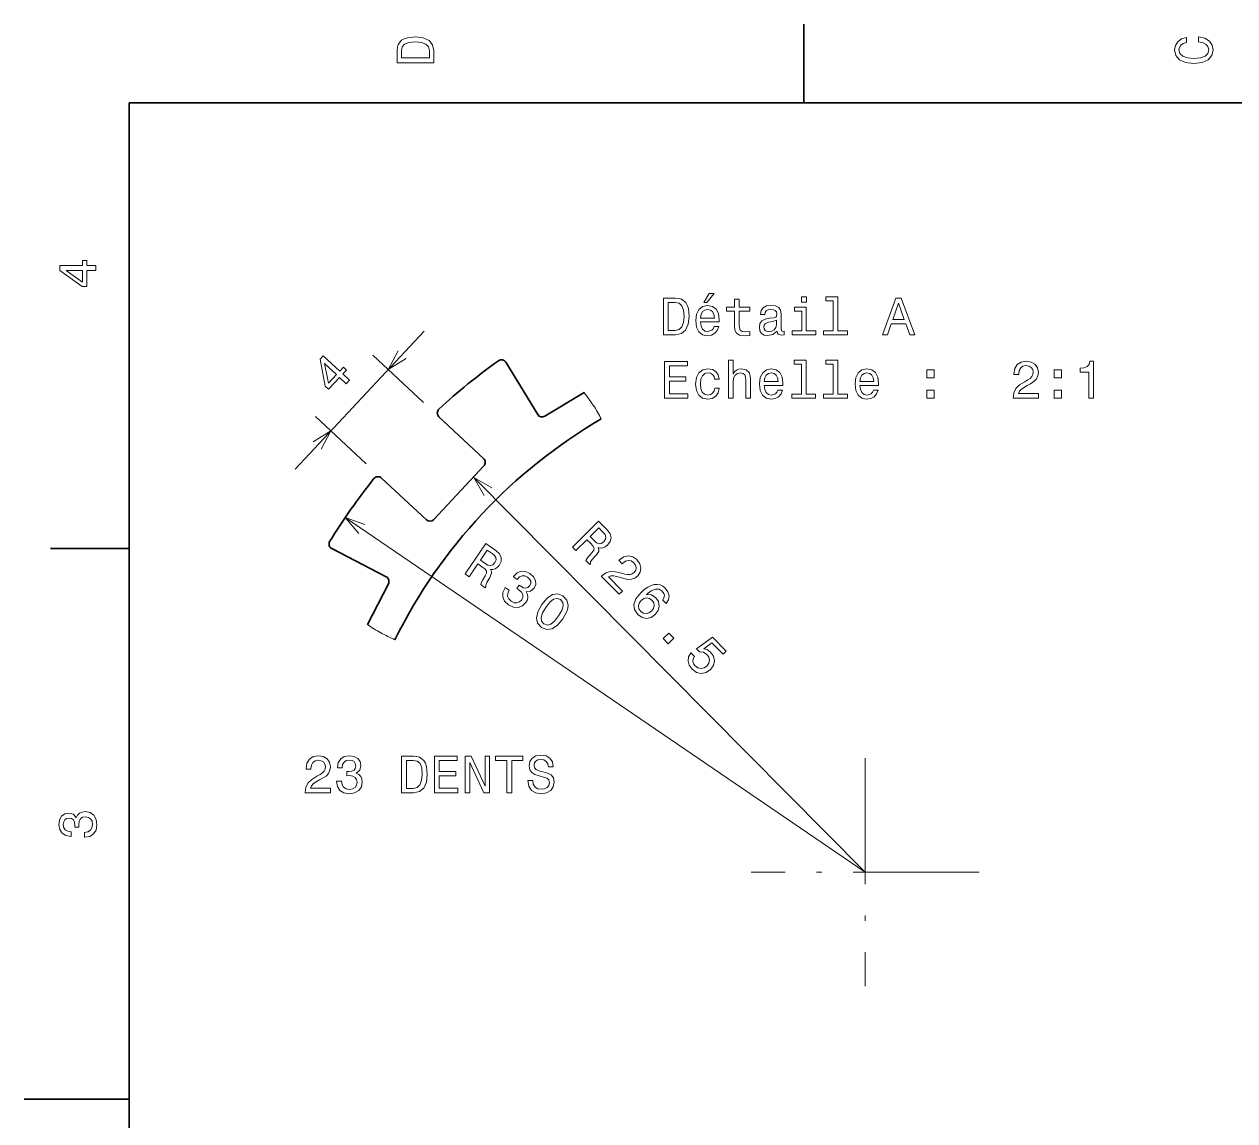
# Model space of a CAD drawing. Extents: x 0 to 297, y 0 to 210.
# Drawn here: x 0 to 115.4, y 103 to 207.5 of the extents above; entities that cross this region are included whole.
import ezdxf

# ---------------------------------------------------------------- set-up
doc = ezdxf.new("R2010")
doc.units = 0
doc.linetypes.add('DASHDOT', pattern=[18.5, 12, -3, 0.5, -3])

msp = doc.modelspace()

# ---------------------------------------------------------------- linework, layer by layer
at = {"color": 7, "lineweight": 35, "ltscale": 0.1875}
for p, q in [((74.300003, 200), (74.300003, 207.5)), ((10, 157.5), (2.5, 157.5))]:
    msp.add_line(p, q, dxfattribs=at)
at = {"color": 7, "lineweight": 35}
for p, q in [((287, 200), (10, 200)), ((10, 200), (10, 10))]:
    msp.add_line(p, q, dxfattribs=at)
at = {"color": 7, "lineweight": 13, "ltscale": 0.45}
msp.add_line((25.827377, 165.081985), (38.113335, 178.23703), dxfattribs=at)
at = {"color": 7, "lineweight": 13, "ltscale": 0.165157}
for p, q in [((38.066998, 171.438828), (33.238895, 175.947952)), ((32.606571, 165.592133), (27.778473, 170.101273))]:
    msp.add_line(p, q, dxfattribs=at)
at = {"color": 7, "lineweight": 35, "ltscale": 0.14574}
for p, q in [((45.914272, 175.268799), (48.943233, 170.287872)), ((43.789143, 166.094711), (39.528667, 170.073715)), ((34.068245, 164.227036), (38.328716, 160.248032)), ((34.497055, 154.819794), (29.321049, 157.501785))]:
    msp.add_line(p, q, dxfattribs=at)
at = {"color": 7, "lineweight": 35, "ltscale": 0.108977}
for p, q in [((53.354721, 172.385376), (49.630234, 170.120453)), ((34.710964, 154.145828), (32.705502, 150.275452))]:
    msp.add_line(p, q, dxfattribs=at)
at = {"color": 7, "lineweight": 35, "ltscale": 0.175}
msp.add_line((43.813282, 165.388016), (39.035412, 160.272171), dxfattribs=at)
at = {"color": 230, "lineweight": 13}
msp.add_line((42.846138, 164.294861), (80.158653, 126.654778), dxfattribs=at)
at = {"color": 7, "lineweight": 13}
msp.add_line((30.587585, 160.458755), (80.158653, 126.654778), dxfattribs=at)
at = {"color": 7, "linetype": 'DASHDOT', "lineweight": 13}
for p, q in [((80.158653, 137.518982), (80.158653, 115.790573)), ((91.022858, 126.654778), (69.294449, 126.654778))]:
    msp.add_line(p, q, dxfattribs=at)
at = {"color": 7, "lineweight": 35, "ltscale": 0.25}
msp.add_line((10, 105), (0, 105), dxfattribs=at)
at = {"color": 7, "lineweight": 13}
for points in [[(35.533215, 204.994965), (35.533215, 203.829971), (39.033215, 203.829971), (39.033215, 204.994965), (38.922264, 205.544678), (38.584366, 205.953171), (38.034657, 206.205338), (37.283215, 206.296112), (36.516644, 206.215424), (36.21405, 206.114563), (35.971977, 205.973343), (35.644165, 205.56485), (35.563473, 205.297562)], [(35.951801, 204.959656), (36.027451, 205.342941), (36.259438, 205.605194), (36.672985, 205.761536), (37.283215, 205.811966), (37.873272, 205.756485), (38.286816, 205.600143), (38.533936, 205.332855), (38.614628, 204.959656), (38.614628, 204.298996), (35.951801, 204.298996)], [(111.93206, 205.817017), (112.35569, 205.716141), (112.658287, 205.549713), (112.844887, 205.317734), (112.905403, 205.045395), (112.814629, 204.71759), (112.54229, 204.460388), (112.098488, 204.28891), (111.483215, 204.233429), (110.872986, 204.28891), (110.424141, 204.455338), (110.151802, 204.71254), (110.055984, 205.045395), (110.106415, 205.287476), (110.247627, 205.494247), (110.474571, 205.655624), (110.787247, 205.766571), (110.787247, 206.245682), (110.308144, 206.094391), (109.94503, 205.832138), (109.718086, 205.474075), (109.637398, 205.045395), (109.763474, 204.510818), (110.116501, 204.10231), (110.696472, 203.840057), (111.483215, 203.749283), (112.269958, 203.840057), (112.84993, 204.10231), (113.208, 204.510818), (113.329041, 205.045395), (113.233215, 205.51442), (112.965927, 205.892654), (112.527161, 206.159943), (111.93206, 206.301163)], [(6.833213, 184.02739), (6.833213, 184.481277), (5.965778, 184.481277), (5.965778, 184.98056), (5.56232, 184.98056), (5.56232, 184.481277), (3.408862, 184.481277), (3.408862, 184.022339), (5.521974, 182.489197), (5.965778, 182.489197), (5.965778, 184.02739)], [(5.56232, 182.912827), (3.993876, 184.02739), (5.56232, 184.02739)], [(62.081902, 181.39035), (60.916916, 181.39035), (60.916916, 177.89035), (62.081902, 177.89035), (62.631611, 178.001297), (63.040112, 178.339203), (63.292274, 178.888916), (63.383053, 179.64035), (63.302361, 180.406921), (63.201496, 180.709518), (63.060287, 180.951584), (62.651783, 181.279404), (62.384495, 181.360092)], [(64.774986, 180.966721), (65.072533, 180.966721), (65.773544, 181.824066), (65.279305, 181.824066)], [(67.710144, 180.129547), (67.710144, 178.772919), (67.740402, 178.334152), (67.881615, 178.031555), (68.164032, 177.855042), (68.643143, 177.794525), (69.167633, 177.819748), (69.167633, 178.203033), (68.784348, 178.172775), (68.436371, 178.21312), (68.249771, 178.339203), (68.169075, 178.55101), (68.153946, 178.848557), (68.153946, 180.129547), (69.167633, 180.129547), (69.167633, 180.507782), (68.153946, 180.507782), (68.153946, 181.299576), (67.710144, 181.299576), (67.710144, 180.507782), (66.943573, 180.507782), (66.943573, 180.129547)], [(74.558846, 181.511383), (74.089828, 181.511383), (74.089828, 181.007065), (74.558846, 181.007065)], [(77.105675, 181.138184), (77.105675, 178.26355), (76.192848, 178.26355), (76.192848, 177.89035), (78.45726, 177.89035), (78.45726, 178.26355), (77.549484, 178.26355), (77.549484, 181.511383), (76.409714, 181.511383), (76.409714, 181.138184)], [(81.805969, 177.89035), (82.269943, 177.89035), (82.6381, 178.919174), (84.035072, 178.919174), (84.403229, 177.89035), (84.877289, 177.89035), (83.596313, 181.395401), (83.081902, 181.395401)], [(62.046597, 180.971756), (62.429882, 180.896118), (62.692131, 180.664124), (62.848469, 180.25058), (62.898903, 179.64035), (62.843426, 179.050293), (62.687088, 178.636749), (62.419796, 178.389633), (62.046597, 178.308945), (61.385933, 178.308945), (61.385933, 180.971756)], [(64.467346, 179.11586), (66.242561, 179.11586), (66.247604, 179.322632), (66.166916, 179.902603), (65.945015, 180.336319), (65.591988, 180.598557), (65.122963, 180.694382), (64.664032, 180.593521), (64.311005, 180.311096), (64.084061, 179.852173), (64.003372, 179.246979), (64.079018, 178.626663), (64.305962, 178.172775), (64.653946, 177.89035), (65.107834, 177.794525), (65.501205, 177.860092), (65.823975, 178.031555), (66.061005, 178.303894), (66.197174, 178.667007), (65.758415, 178.667007), (65.667633, 178.465271), (65.536514, 178.31398), (65.163315, 178.192947), (64.875847, 178.248413), (64.658989, 178.424927), (64.517776, 178.712402), (64.467346, 179.100723)], [(64.467346, 179.489059), (64.52282, 179.837036), (64.658989, 180.094238), (64.865761, 180.25058), (65.138092, 180.306061), (65.405388, 180.25058), (65.61216, 180.094238), (65.738243, 179.837036), (65.78363, 179.489059)], [(71.759857, 178.243378), (71.759857, 178.228241), (71.785072, 178.056778), (71.860718, 177.935745), (72.178444, 177.83992), (72.42556, 177.880264), (72.42556, 178.223206), (72.319656, 178.208069), (72.178444, 178.273636), (72.153229, 178.475372), (72.153229, 179.87738), (72.092705, 180.235458), (71.916191, 180.48761), (71.608559, 180.638916), (71.174843, 180.694382), (70.751205, 180.633865), (70.43853, 180.462402), (70.241844, 180.195099), (70.176285, 179.842087), (70.176285, 179.811813), (70.574692, 179.811813), (70.610001, 180.023636), (70.720947, 180.174927), (70.902504, 180.265717), (71.159714, 180.30101), (71.40683, 180.275803), (71.583344, 180.20015), (71.689247, 180.069031), (71.724548, 179.887466), (71.704376, 179.675659), (71.623688, 179.569748), (71.421959, 179.519318), (71.043716, 179.478973), (70.610001, 179.388184), (70.302361, 179.226807), (70.120804, 178.97464), (70.065331, 178.60144), (70.115761, 178.268585), (70.272102, 178.021469), (70.524261, 177.865128), (70.872246, 177.809662), (71.341263, 177.915573)], [(74.543716, 178.26355), (74.543716, 180.507782), (73.403946, 180.507782), (73.403946, 180.129547), (74.099915, 180.129547), (74.099915, 178.26355), (73.192131, 178.26355), (73.192131, 177.89035), (75.461586, 177.89035), (75.461586, 178.26355)], [(82.799484, 179.347839), (83.339104, 180.891068), (83.878731, 179.347839)], [(71.709419, 178.83847), (71.648903, 178.576233), (71.487518, 178.374496), (71.245445, 178.243378), (70.947891, 178.197983), (70.756248, 178.223206), (70.620087, 178.303894), (70.534348, 178.445099), (70.509132, 178.641785), (70.529305, 178.818298), (70.610001, 178.944382), (70.932762, 179.085602), (71.341263, 179.146118), (71.709419, 179.267151)], [(30.698006, 173.227325), (31.007809, 173.559052), (30.373856, 174.151123), (30.714642, 174.516006), (30.419781, 174.791382), (30.078995, 174.426498), (28.505169, 175.896347), (28.191925, 175.560944), (28.689812, 172.998154), (29.01416, 172.695236), (30.064053, 173.819397)], [(67.115044, 171.843521), (67.558846, 171.843521), (67.558846, 173.406921), (67.604233, 173.764984), (67.750488, 174.027237), (67.977432, 174.188629), (68.280029, 174.249146), (68.522102, 174.198715), (68.673401, 174.062546), (68.749046, 173.835602), (68.774261, 173.533005), (68.774261, 171.843521), (69.218063, 171.843521), (69.218063, 173.623779), (69.197891, 173.981842), (69.107117, 174.279404), (68.809563, 174.551727), (68.345589, 174.647552), (68.09343, 174.612259), (67.876572, 174.516434), (67.695015, 174.365128), (67.558846, 174.158356), (67.558846, 175.464554), (67.115044, 175.464554)], [(74.069656, 175.091354), (74.069656, 172.216721), (73.15683, 172.216721), (73.15683, 171.843521), (75.421234, 171.843521), (75.421234, 172.216721), (74.513458, 172.216721), (74.513458, 175.464554), (73.373688, 175.464554), (73.373688, 175.091354)], [(77.105675, 175.091354), (77.105675, 172.216721), (76.192848, 172.216721), (76.192848, 171.843521), (78.45726, 171.843521), (78.45726, 172.216721), (77.549484, 172.216721), (77.549484, 175.464554), (76.409714, 175.464554), (76.409714, 175.091354)], [(29.00845, 173.280228), (28.622917, 175.165329), (29.769192, 174.094788)], [(61.027866, 171.843521), (63.246887, 171.843521), (63.246887, 172.267151), (61.491844, 172.267151), (61.491844, 173.452316), (63.055244, 173.452316), (63.055244, 173.870895), (61.491844, 173.870895), (61.491844, 174.919891), (63.206539, 174.919891), (63.206539, 175.343521), (61.027866, 175.343521)], [(65.803802, 173.654037), (66.242561, 173.654037), (66.151787, 174.057495), (65.934929, 174.375229), (65.597031, 174.571915), (65.158272, 174.647552), (64.674118, 174.546692), (64.305962, 174.264267), (64.073975, 173.805344), (63.993282, 173.190063), (64.068932, 172.579834), (64.295876, 172.125946), (64.653946, 171.843521), (65.143143, 171.747696), (65.576859, 171.823349), (65.914749, 172.035156), (66.146744, 172.368011), (66.247604, 172.811813), (65.823975, 172.811813), (65.748329, 172.529404), (65.607117, 172.317581), (65.405388, 172.186462), (65.158272, 172.146118), (64.850632, 172.21167), (64.628731, 172.413406), (64.492561, 172.741211), (64.447174, 173.2052), (64.492561, 173.659088), (64.633774, 173.986893), (64.860718, 174.188629), (65.158272, 174.259232), (65.420517, 174.213837), (65.617203, 174.097839), (65.748329, 173.906204)], [(70.539391, 173.069031), (72.314606, 173.069031), (72.319656, 173.275803), (72.23896, 173.855774), (72.017059, 174.28949), (71.664032, 174.551727), (71.195015, 174.647552), (70.736076, 174.546692), (70.383057, 174.264267), (70.156105, 173.805344), (70.075417, 173.20015), (70.151062, 172.579834), (70.378006, 172.125946), (70.72599, 171.843521), (71.179886, 171.747696), (71.573257, 171.813263), (71.896019, 171.984726), (72.133057, 172.257065), (72.269218, 172.620178), (71.83046, 172.620178), (71.739685, 172.418442), (71.608559, 172.267151), (71.235359, 172.146118), (70.947891, 172.201584), (70.731033, 172.378098), (70.589828, 172.665573), (70.539391, 173.053894)], [(70.539391, 173.44223), (70.594872, 173.790207), (70.731033, 174.047409), (70.937805, 174.203751), (71.210144, 174.259232), (71.477432, 174.203751), (71.684204, 174.047409), (71.810287, 173.790207), (71.855675, 173.44223)], [(79.647461, 173.069031), (81.422676, 173.069031), (81.427719, 173.275803), (81.347031, 173.855774), (81.12513, 174.28949), (80.772102, 174.551727), (80.303085, 174.647552), (79.844147, 174.546692), (79.491119, 174.264267), (79.264175, 173.805344), (79.183487, 173.20015), (79.259132, 172.579834), (79.486076, 172.125946), (79.834061, 171.843521), (80.287949, 171.747696), (80.68132, 171.813263), (81.004089, 171.984726), (81.241119, 172.257065), (81.377289, 172.620178), (80.93853, 172.620178), (80.847748, 172.418442), (80.716629, 172.267151), (80.34343, 172.146118), (80.055962, 172.201584), (79.839104, 172.378098), (79.697891, 172.665573), (79.647461, 173.053894)], [(79.647461, 173.44223), (79.702942, 173.790207), (79.839104, 174.047409), (80.045876, 174.203751), (80.318214, 174.259232), (80.585503, 174.203751), (80.792274, 174.047409), (80.918358, 173.790207), (80.963745, 173.44223)], [(86.027145, 173.800293), (86.723114, 173.800293), (86.723114, 174.551727), (86.027145, 174.551727)], [(94.252647, 171.843521), (96.658264, 171.843521), (96.658264, 172.277237), (94.756973, 172.277237), (94.862877, 172.514267), (95.044434, 172.710953), (95.604233, 173.069031), (95.901779, 173.220322), (96.234634, 173.43718), (96.471664, 173.689346), (96.607834, 173.986893), (96.658264, 174.324783), (96.572533, 174.748413), (96.335495, 175.081268), (95.972389, 175.293091), (95.503372, 175.368744), (95.019218, 175.283005), (94.651062, 175.045975), (94.414032, 174.667725), (94.333344, 174.168442), (94.333344, 174.097839), (94.792274, 174.097839), (94.792274, 174.138184), (94.837662, 174.481125), (94.973831, 174.733292), (95.190689, 174.894669), (95.478149, 174.95015), (95.77066, 174.899719), (95.987518, 174.773636), (96.128723, 174.57695), (96.179161, 174.329834), (96.14386, 174.097839), (96.048035, 173.901154), (95.886658, 173.729691), (95.664749, 173.578384), (95.367203, 173.417007), (94.872963, 173.104324), (94.524979, 172.771469), (94.318207, 172.368011), (94.252647, 171.858658)], [(98.171234, 173.800293), (98.867203, 173.800293), (98.867203, 174.551727), (98.171234, 174.551727)], [(101.464462, 171.843521), (101.923393, 171.843521), (101.923393, 175.368744), (101.58046, 175.368744), (101.489677, 175.061096), (101.308121, 174.854324), (101.030746, 174.733292), (100.647461, 174.692947), (100.647461, 174.334869), (101.464462, 174.334869)], [(86.027145, 171.843521), (86.723114, 171.843521), (86.723114, 172.594955), (86.027145, 172.594955)], [(98.171234, 171.843521), (98.867203, 171.843521), (98.867203, 172.594955), (98.171234, 172.594955)], [(42.01358, 155.087799), (42.401077, 154.823547), (43.233593, 156.044373), (43.629425, 155.774445), (43.912567, 155.563049), (44.056118, 155.3797), (44.062355, 155.174011), (43.936378, 154.899765), (43.701492, 154.510559), (43.558853, 154.247681), (43.509403, 154.067749), (43.946899, 153.769409), (44.000885, 153.848572), (43.984612, 154.030594), (44.09903, 154.269989), (44.388092, 154.756546), (44.553093, 155.150681), (44.531136, 155.324356), (44.435123, 155.505814), (44.672821, 155.496323), (44.888935, 155.562607), (45.088955, 155.694794), (45.264545, 155.898575), (45.444885, 156.288345), (45.457226, 156.664505), (45.290199, 157.010361), (44.952141, 157.320251), (43.985481, 157.979446)], [(44.602291, 157.039963), (44.839409, 156.841644), (44.964588, 156.640289), (44.977638, 156.417755), (44.858864, 156.16301), (44.652401, 155.949753), (44.440453, 155.880646), (44.197643, 155.93634), (43.92094, 156.094513), (43.475109, 156.398544), (44.131462, 157.361038)], [(45.846664, 153.804626), (45.826775, 153.775467), (45.62067, 153.330002), (45.611923, 152.896469), (45.789555, 152.494537), (46.149582, 152.145248), (46.631214, 151.920593), (47.08123, 151.882294), (47.488457, 152.031891), (47.81918, 152.355743), (47.953484, 152.624298), (47.998203, 152.88681), (47.953335, 153.143265), (47.830051, 153.392151), (48.254318, 153.432465), (48.594505, 153.725433), (48.753632, 154.093063), (48.742107, 154.461075), (48.555573, 154.814133), (48.192513, 155.141068), (47.772053, 155.330124), (47.359535, 155.342834), (46.973145, 155.179047), (46.646397, 154.834167), (46.626507, 154.804993), (46.997337, 154.552109), (47.212521, 154.796051), (47.451553, 154.913834), (47.706112, 154.911163), (47.980354, 154.785187), (48.17429, 154.604111), (48.272953, 154.408646), (48.272179, 154.20163), (48.178978, 153.98439), (48.002251, 153.805786), (47.808487, 153.736481), (47.57666, 153.772491), (47.322117, 153.909454), (47.162457, 154.024429), (46.937992, 153.695267), (47.147839, 153.564362), (47.384766, 153.34787), (47.512405, 153.114319), (47.518257, 152.872269), (47.415016, 152.631348), (47.204384, 152.420944), (46.961372, 152.324173), (46.692989, 152.342377), (46.413254, 152.47821), (46.179169, 152.698868), (46.072746, 152.954575), (46.088299, 153.236969), (46.229992, 153.543228)], [(49.322945, 152.172668), (48.93935, 151.475891), (48.816948, 150.875671), (48.936234, 150.379242), (49.307056, 149.992081), (49.798729, 149.791077), (50.30444, 149.861313), (50.814339, 150.197281), (51.327095, 150.805969), (51.703682, 151.501434), (51.800678, 151.813751), (51.833088, 152.102966), (51.713802, 152.599396), (51.349991, 152.987885), (50.851307, 153.187561), (50.342758, 153.113159), (49.828693, 152.780045)], [(49.722939, 151.899902), (50.100075, 152.381332), (50.451439, 152.672791), (50.783848, 152.757431), (51.114159, 152.642059), (51.338013, 152.379532), (51.3806, 152.039169), (51.237568, 151.605637), (50.927097, 151.078751), (50.547119, 150.59314), (50.195755, 150.301682), (49.86335, 150.217041), (49.540047, 150.33374), (49.309185, 150.59494), (49.266594, 150.935303), (49.40963, 151.368835)], [(26.782833, 134.228104), (29.188452, 134.228104), (29.188452, 134.661819), (27.287155, 134.661819), (27.393063, 134.898849), (27.574619, 135.095535), (28.134418, 135.453613), (28.431969, 135.604904), (28.764822, 135.821762), (29.001854, 136.073929), (29.13802, 136.371475), (29.188452, 136.709366), (29.102718, 137.132996), (28.865686, 137.465851), (28.502573, 137.677673), (28.033554, 137.753326), (27.549404, 137.667587), (27.181248, 137.430557), (26.944216, 137.052307), (26.863525, 136.553024), (26.863525, 136.482422), (27.322458, 136.482422), (27.322458, 136.522766), (27.367847, 136.865707), (27.504015, 137.117874), (27.720873, 137.279251), (28.008337, 137.334732), (28.300844, 137.284302), (28.517704, 137.158218), (28.658913, 136.961533), (28.709347, 136.714417), (28.674044, 136.482422), (28.578222, 136.285736), (28.41684, 136.114273), (28.194937, 135.962967), (27.897387, 135.80159), (27.403151, 135.488907), (27.055168, 135.156052), (26.848394, 134.752594), (26.782833, 134.24324)], [(29.778511, 135.32753), (29.778511, 135.292221), (29.859201, 134.808075), (30.096233, 134.444962), (30.469433, 134.212967), (30.963669, 134.127243), (31.488165, 134.212967), (31.881536, 134.434875), (32.133698, 134.787903), (32.224476, 135.241791), (32.184128, 135.539337), (32.073177, 135.781418), (31.891623, 135.968018), (31.649548, 136.104187), (31.977358, 136.376526), (32.093353, 136.810242), (32.017704, 137.203613), (31.800844, 137.50116), (31.447819, 137.687759), (30.963669, 137.753326), (30.509779, 137.672623), (30.161797, 137.450729), (29.934851, 137.097702), (29.859201, 136.628677), (29.859201, 136.593384), (30.308048, 136.593384), (30.348394, 136.916138), (30.479519, 137.148132), (30.691334, 137.289337), (30.988884, 137.339783), (31.251133, 137.299423), (31.442776, 137.193527), (31.558769, 137.022049), (31.604158, 136.79007), (31.558769, 136.542938), (31.437733, 136.376526), (31.225916, 136.27565), (30.938454, 136.245392), (30.741768, 136.250443), (30.741768, 135.85202), (30.988884, 135.862106), (31.306608, 135.816727), (31.54364, 135.695679), (31.684851, 135.498993), (31.735283, 135.241791), (31.679808, 134.94928), (31.533554, 134.732422), (31.301565, 134.596252), (30.993927, 134.550873), (30.676205, 134.601303), (30.444216, 134.752594), (30.297962, 134.994675), (30.242487, 135.32753)], [(37.116405, 137.728104), (35.95142, 137.728104), (35.95142, 134.228104), (37.116405, 134.228104), (37.666119, 134.33905), (38.074619, 134.676956), (38.326782, 135.226669), (38.417561, 135.978104), (38.336868, 136.744675), (38.236004, 137.047272), (38.094795, 137.289337), (37.686291, 137.617157), (37.418999, 137.697845)], [(37.081104, 137.309509), (37.46439, 137.233871), (37.726639, 137.001877), (37.882977, 136.588333), (37.933411, 135.978104), (37.877934, 135.388046), (37.721596, 134.974503), (37.454304, 134.727386), (37.081104, 134.646698), (36.420441, 134.646698), (36.420441, 137.309509)], [(39.098396, 134.228104), (41.317413, 134.228104), (41.317413, 134.651733), (39.56237, 134.651733), (39.56237, 135.836899), (41.125771, 135.836899), (41.125771, 136.255478), (39.56237, 136.255478), (39.56237, 137.304474), (41.277069, 137.304474), (41.277069, 137.728104), (39.098396, 137.728104)], [(42.04364, 134.228104), (42.462227, 134.228104), (42.462227, 137.097702), (43.803726, 134.228104), (44.343353, 134.228104), (44.343353, 137.728104), (43.919724, 137.728104), (43.919724, 134.858505), (42.593353, 137.728104), (42.04364, 137.728104)], [(45.997528, 134.228104), (46.46151, 134.228104), (46.46151, 137.304474), (47.520584, 137.304474), (47.520584, 137.728104), (44.933411, 137.728104), (44.933411, 137.304474), (45.997528, 137.304474)], [(48.468712, 135.382996), (48.009781, 135.382996), (48.110641, 134.848419), (48.362808, 134.455048), (48.751137, 134.218018), (49.275627, 134.132278), (49.795082, 134.212967), (50.183411, 134.434875), (50.430527, 134.782852), (50.521309, 135.241791), (50.44566, 135.655334), (50.233841, 135.922623), (49.890903, 136.099136), (49.431969, 136.23027), (49.038597, 136.32608), (48.781395, 136.437042), (48.635139, 136.598419), (48.589752, 136.850586), (48.635139, 137.07753), (48.766266, 137.248993), (48.967995, 137.36499), (49.245369, 137.405334), (49.527794, 137.354904), (49.749695, 137.218735), (49.895947, 136.991791), (49.966553, 136.684158), (50.425484, 136.684158), (50.425484, 136.694244), (50.344795, 137.168304), (50.107765, 137.521332), (49.734566, 137.74324), (49.23024, 137.818878), (48.776352, 137.74324), (48.423325, 137.531418), (48.196381, 137.203613), (48.115688, 136.779984), (48.181252, 136.401733), (48.372894, 136.144531), (48.675484, 135.973053), (49.089031, 135.841934), (49.497532, 135.725937), (49.805168, 135.61499), (49.991768, 135.453613), (50.057331, 135.19136), (49.996811, 134.924072), (49.840469, 134.722336), (49.603439, 134.596252), (49.295803, 134.555908), (48.952866, 134.611389), (48.690613, 134.772766), (48.524189, 135.035019)], [(5.73379, 129.979111), (5.769093, 129.979111), (6.253242, 130.059799), (6.616354, 130.296829), (6.848343, 130.670029), (6.934078, 131.164276), (6.848343, 131.688766), (6.626441, 132.082138), (6.273415, 132.334305), (5.819525, 132.425079), (5.521974, 132.384735), (5.279899, 132.273788), (5.0933, 132.092224), (4.957133, 131.850143), (4.684798, 132.177963), (4.251081, 132.293961), (3.857709, 132.218307), (3.560158, 132.00145), (3.373559, 131.648422), (3.307997, 131.164276), (3.388689, 130.710388), (3.610591, 130.362396), (3.963617, 130.135452), (4.432637, 130.059799), (4.46794, 130.059799), (4.46794, 130.508652), (4.145173, 130.548996), (3.913184, 130.680115), (3.771974, 130.891937), (3.721542, 131.189484), (3.761888, 131.451736), (3.867795, 131.643372), (4.039265, 131.759369), (4.271254, 131.804764), (4.518372, 131.759369), (4.684798, 131.638336), (4.785663, 131.426514), (4.815922, 131.139053), (4.810879, 130.942368), (5.209294, 130.942368), (5.199208, 131.189484), (5.244596, 131.507217), (5.365634, 131.744247), (5.56232, 131.885452), (5.819525, 131.935883), (6.112032, 131.880417), (6.328891, 131.734161), (6.465058, 131.502167), (6.510447, 131.194534), (6.460014, 130.876801), (6.308718, 130.644821), (6.066643, 130.498566), (5.73379, 130.443085)]]:
    msp.add_lwpolyline(points, close=True, dxfattribs=at)
for points in [[(35.640854, 176.348022), (34.700569, 174.582855), (36.397469, 175.641403)], [(28.299862, 166.970978), (29.240143, 168.73616), (27.543243, 167.677612)], [(32.475288, 159.798019), (30.587585, 160.458755), (31.892014, 158.942688)]]:
    msp.add_lwpolyline(points, dxfattribs=at)
at = {"color": 230, "lineweight": 13}
msp.add_lwpolyline([(44.573799, 163.287308), (42.846138, 164.294861), (43.838558, 162.558456)], dxfattribs=at)
for points in [[(52.251305, 157.647995), (52.581497, 157.314911), (53.63092, 158.355194), (53.96822, 158.014938), (54.206009, 157.753571), (54.312088, 157.546265), (54.279102, 157.34314), (54.103291, 157.097855), (53.798695, 156.760406), (53.608681, 156.529434), (53.525928, 156.362183), (53.898727, 155.986115), (53.966782, 156.053574), (53.985405, 156.235367), (54.14325, 156.448639), (54.519539, 156.871368), (54.756454, 157.226944), (54.767921, 157.401642), (54.708153, 157.598038), (54.939713, 157.543533), (55.164482, 157.567505), (55.385986, 157.659256), (55.597115, 157.825943), (55.848267, 158.174332), (55.931892, 158.541275), (55.833664, 158.912582), (55.560684, 159.281097), (54.736969, 160.11203)], [(55.163929, 159.072418), (55.359016, 158.832642), (55.443638, 158.611176), (55.414143, 158.390198), (55.249107, 158.162689), (55.005867, 157.992569), (54.784645, 157.965012), (54.556854, 158.065857), (54.315266, 158.273743), (53.935364, 158.656982), (54.762726, 159.477142)], [(55.018143, 154.856873), (56.711723, 153.148422), (57.019745, 153.453766), (55.681213, 154.804047), (55.92411, 154.895706), (56.191612, 154.905228), (56.840012, 154.75975), (57.15694, 154.654953), (57.545284, 154.571228), (57.891239, 154.580414), (58.198418, 154.693192), (58.473892, 154.895264), (58.714394, 155.254379), (58.783913, 155.657059), (58.678707, 156.064056), (58.402237, 156.450409), (58.000504, 156.733887), (57.572979, 156.828476), (57.137482, 156.73053), (56.726089, 156.43634), (56.675949, 156.386627), (56.999043, 156.060699), (57.027695, 156.089096), (57.3032, 156.298294), (57.578148, 156.37912), (57.845428, 156.338715), (58.087208, 156.17363), (58.257317, 155.930389), (58.32045, 155.687607), (58.280174, 155.448853), (58.140182, 155.239059), (57.950569, 155.100815), (57.743427, 155.030396), (57.508034, 155.024292), (57.244366, 155.075378), (56.920273, 155.173065), (56.350266, 155.30394), (55.868893, 155.316742), (55.43679, 155.17955), (55.028889, 154.867523)], [(61.182671, 152.270157), (61.405327, 152.625793), (61.464005, 152.996414), (61.358673, 153.374893), (61.092793, 153.736237), (60.858242, 153.922699), (60.609116, 154.037903), (60.338314, 154.089005), (60.045803, 154.068893), (59.742294, 153.981064), (59.424217, 153.821976), (59.09156, 153.591629), (58.758591, 153.289963), (58.306801, 152.728485), (58.111866, 152.187286), (58.170292, 151.684204), (58.478531, 151.222839), (58.887398, 150.939316), (59.31847, 150.841156), (59.753937, 150.931961), (60.15097, 151.204819), (60.430866, 151.603012), (60.529007, 152.026947), (60.441677, 152.444565), (60.186539, 152.816559), (59.777611, 153.085815), (59.321373, 153.137726), (59.768612, 153.474548), (60.165176, 153.640427), (60.507492, 153.631805), (60.806229, 153.445053), (60.955101, 153.237579), (61.014801, 153.026917), (60.97821, 152.813095), (60.856026, 152.59967)], [(59.80299, 151.548691), (59.538292, 151.36441), (59.26696, 151.294281), (58.992573, 151.341827), (58.757927, 151.506897), (58.584267, 151.753723), (58.53553, 152.024963), (58.604485, 152.299255), (58.798172, 152.555176), (59.05574, 152.739487), (59.32349, 152.806061), (59.594261, 152.747833), (59.85379, 152.564819), (60.006119, 152.332352), (60.05492, 152.075378), (59.985996, 151.808228)], [(60.899872, 148.923508), (61.389839, 148.42923), (61.923504, 148.958252), (61.43354, 149.45253)], [(63.542812, 147.55397), (63.327225, 147.184036), (63.271973, 146.781296), (63.384346, 146.381409), (63.657265, 145.998627), (64.08033, 145.70079), (64.536324, 145.591812), (64.99321, 145.689667), (65.418839, 145.976669), (65.691574, 146.367752), (65.782608, 146.798859), (65.684662, 147.23436), (65.401154, 147.642136), (65.091888, 147.868149), (64.767761, 147.958725), (65.536949, 148.522369), (66.616295, 147.433548), (66.909988, 147.724686), (65.592758, 149.053482), (64.079437, 147.943893), (64.363472, 147.657364), (64.73774, 147.616501), (65.061363, 147.411819), (65.249199, 147.143539), (65.308556, 146.854416), (65.243118, 146.569412), (65.056534, 146.306335), (64.791832, 146.122055), (64.502716, 146.062698), (64.217712, 146.128128), (63.954636, 146.314728), (63.791531, 146.529404), (63.72834, 146.757904), (63.750763, 146.993179), (63.873009, 147.220871)]]:
    msp.add_lwpolyline(points, close=True, dxfattribs=at)
at = {"color": 7, "lineweight": 35}
for centre, radius, start, end in [((80.158653, 126.654778), 60, 125.641781, 132.619092), ((45.487064, 175.009003), 0.5, 31.304348, 125.641781), ((39.869946, 170.439133), 0.5, 132.619092, 226.956521), ((80.158653, 126.654778), 50, 120.215318, 153.697725), ((49.370445, 170.547668), 0.5, 211.30435, 301.304346), ((43.447865, 165.729294), 0.5, 316.95652, 46.956523), ((80.158653, 126.654778), 60, 141.293951, 148.271263), ((33.726967, 163.861618), 0.5, 46.956523, 141.293951), ((38.669994, 160.613449), 0.5, 226.956521, 316.95652), ((29.551083, 157.945724), 0.5, 148.271263, 242.608692), ((34.267021, 154.375854), 0.5, 332.608696, 62.608697)]:
    msp.add_arc(centre, radius, start, end, dxfattribs=at)
at = {"color": 7, "linetype": 'DASHDOT', "lineweight": 13}
for start, end in [(27.389241, 38.691942), (235.221105, 246.523804)]:
    msp.add_arc((41.424347, 162.830093), 15.285195, start, end, dxfattribs=at)
at = {"color": 7, "lineweight": 5}
msp.add_point((80.158653, 126.654778), dxfattribs=at)

doc.saveas('drawing.dxf')
